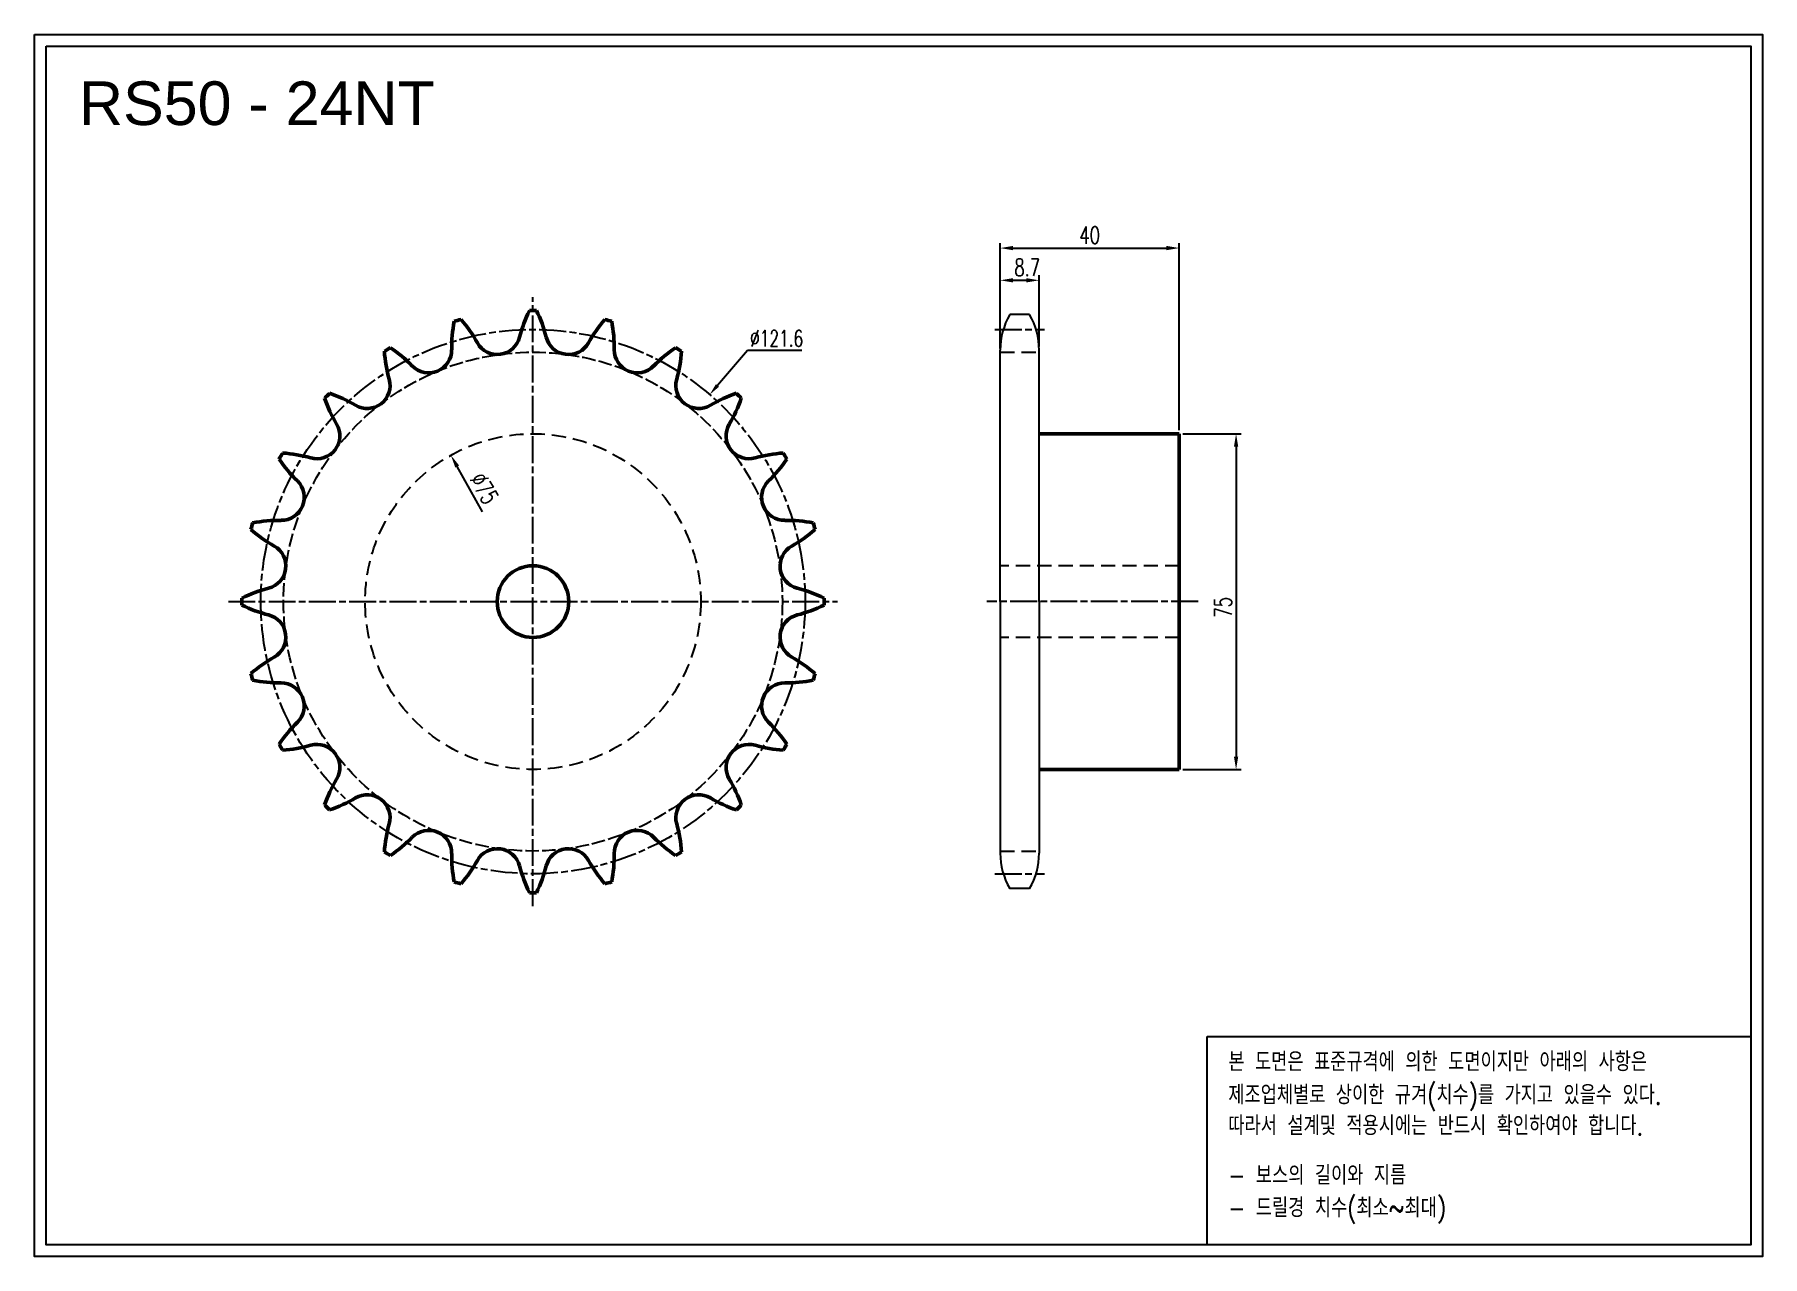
# Model space of a CAD drawing. Header units: millimetres. Extents: x 2137 to 2524, y 549 to 822.
import ezdxf

# ---------------------------------------------------------------- set-up
doc = ezdxf.new("R2010")
doc.units = ezdxf.units.MM
for name, pattern in [('AM_ISO02W050', [7.5, 6, -1.5]), ('AM_ISO02W050x2', [3.75, 3, -0.75]), ('AM_ISO08W050', [18, 12, -1.5, 3, -1.5]), ('AM_ISO08W050x2', [9, 6, -0.75, 1.5, -0.75]), ('HIDDEN', [9.525, 6.35, -3.175])]:
    doc.linetypes.add(name, pattern=pattern)
for name, color, linetype, lineweight in [('1', 7, 'Continuous', 50), ('2', 6, 'AM_ISO02W050', 25), ('22', 30, 'AM_ISO08W050', 25), ('VIS', 7, 'Continuous', 50)]:
    doc.layers.add(name, color=color, linetype=linetype, lineweight=lineweight)
doc.layers.add('HL', color=2, linetype='HIDDEN')
doc.layers.add('S-DIM', color=7, linetype='Continuous')
doc.styles.add('HAN', font='ROMANS.shx', dxfattribs={"width": 0.7, "bigfont": 'whgtxt.shx'})
doc.styles.add('HSG', font='SIMPLEX.shx', dxfattribs={"width": 0.7, "bigfont": 'HSG.shx'})
doc.styles.get("Standard").update_dxf_attribs({"font": 'arial.ttf'})
doc.dimstyles.new('APP4', dxfattribs={"dimscale": 1.6, "dimtxt": 2.4, "dimasz": 1.8, "dimexe": 0.7, "dimexo": 0.5, "dimgap": 0.6, "dimtad": 1, "dimtoh": 1, "dimdec": 1, "dimrnd": 0.01, "dimzin": 9, "dimdsep": 46, "dimtxsty": 'HSG', "dimcen": 0, "dimclrd": 1, "dimclre": 1, "dimclrt": 256, "dimazin": 2, "dimtp": 1, "dimtm": 1, "dimtfac": 0.5, "dimtdec": 1, "dimtofl": 0, "dimtmove": 0, "dimatfit": 3, "dimfxl": 0, "dimtvp": 1, "dimtolj": 2, "dimlwd": -1, "dimlwe": -1, "dimarcsym": 0})
doc.dimstyles.new('APP6', dxfattribs={"dimscale": 1.5, "dimtxt": 2.4, "dimasz": 1.8, "dimexe": 0.7, "dimexo": 0.5, "dimgap": 0.6, "dimtad": 1, "dimtoh": 1, "dimdec": 1, "dimrnd": 0.01, "dimzin": 9, "dimdsep": 46, "dimtxsty": 'HSG', "dimcen": 0, "dimclrd": 1, "dimclre": 1, "dimclrt": 256, "dimazin": 2, "dimtp": 1, "dimtm": 1, "dimtfac": 0.5, "dimtdec": 1, "dimtofl": 0, "dimtmove": 0, "dimatfit": 3, "dimfxl": 0, "dimtvp": 1, "dimtolj": 2, "dimlwd": -1, "dimlwe": -1, "dimarcsym": 0})

# ---------------------------------------------------------------- blocks, each defined once
blk = doc.blocks.new('*D1')
at = {"layer": 'Defpoints', "color": 0, "transparency": 16777216}
for p in [(2288.3, 741.41), (2209.33, 648.91)]:
    blk.add_point(p, dxfattribs=at)
at = {"layer": 'S-DIM', "color": 1, "transparency": 16777216}
for p, q in [((2296.73, 751.27), (2290.06, 743.46)), ((2308.91, 751.27), (2296.73, 751.27))]:
    blk.add_line(p, q, dxfattribs=at)
blk.add_solid([(2289.71, 743.75), (2290.4, 743.17), (2288.3, 741.41)], dxfattribs=at)
at = {"layer": 'S-DIM', "transparency": 16777216, "insert": (2303.27, 753.97), "char_height": 3.6, "attachment_point": 5, "style": 'HSG'}
blk.add_mtext('\\A2;∅121.6', dxfattribs=at)
blk = doc.blocks.new('*D2')
at = {"layer": 'Defpoints', "color": 0, "transparency": 16777216}
for p in [(2230.47, 727.87), (2267.16, 662.45)]:
    blk.add_point(p, dxfattribs=at)
at = {"layer": 'S-DIM', "color": 1, "transparency": 16777216}
blk.add_line((2237.55, 715.25), (2231.88, 725.36), dxfattribs=at)
blk.add_solid([(2232.3, 725.59), (2231.46, 725.12), (2230.47, 727.87)], dxfattribs=at)
at = {"layer": 'S-DIM', "transparency": 16777216, "insert": (2237.93, 720.46), "char_height": 3.84, "attachment_point": 5, "rotation": 299.2851, "style": 'HSG'}
blk.add_mtext('\\A2;∅75', dxfattribs=at)
blk = doc.blocks.new('*D3')
at = {"layer": 'Defpoints', "color": 0, "transparency": 16777216}
for p in [(2361.93, 766.95), (2353.23, 750.89), (2361.93, 751.34)]:
    blk.add_point(p, dxfattribs=at)
at = {"layer": 'S-DIM', "color": 1, "transparency": 16777216}
for p, q in [((2353.23, 751.69), (2353.23, 768.07)), ((2356.11, 766.95), (2359.05, 766.95)), ((2361.93, 752.14), (2361.93, 768.07))]:
    blk.add_line(p, q, dxfattribs=at)
for points in [[(2356.11, 767.43), (2356.11, 766.47), (2353.23, 766.95)], [(2359.05, 767.43), (2359.05, 766.47), (2361.93, 766.95)]]:
    blk.add_solid(points, dxfattribs=at)
at = {"layer": 'S-DIM', "transparency": 16777216, "insert": (2359.27, 769.83), "char_height": 3.84, "attachment_point": 5, "style": 'HSG'}
blk.add_mtext('\\A2;8.7', dxfattribs=at)
blk = doc.blocks.new('*D4')
at = {"layer": 'Defpoints', "color": 0, "transparency": 16777216}
for p in [(2393.23, 774.15), (2353.23, 750.89), (2393.23, 732.66)]:
    blk.add_point(p, dxfattribs=at)
at = {"layer": 'S-DIM', "color": 1, "transparency": 16777216}
for p, q in [((2353.23, 751.69), (2353.23, 775.27)), ((2356.11, 774.15), (2390.35, 774.15)), ((2393.23, 733.46), (2393.23, 775.27))]:
    blk.add_line(p, q, dxfattribs=at)
for points in [[(2356.11, 774.63), (2356.11, 773.67), (2353.23, 774.15)], [(2390.35, 774.63), (2390.35, 773.67), (2393.23, 774.15)]]:
    blk.add_solid(points, dxfattribs=at)
at = {"layer": 'S-DIM', "transparency": 16777216, "insert": (2373.23, 777.03), "char_height": 3.84, "attachment_point": 5, "style": 'HSG'}
blk.add_mtext('\\A2;40', dxfattribs=at)
blk = doc.blocks.new('*D5')
at = {"layer": 'Defpoints', "color": 0, "transparency": 16777216}
for p in [(2393.23, 732.66), (2393.23, 657.66), (2405.93, 657.66)]:
    blk.add_point(p, dxfattribs=at)
at = {"layer": 'S-DIM', "color": 1, "transparency": 16777216}
for p, q in [((2394.03, 732.66), (2407.05, 732.66)), ((2405.93, 729.78), (2405.93, 660.54)), ((2394.03, 657.66), (2407.05, 657.66))]:
    blk.add_line(p, q, dxfattribs=at)
for points in [[(2405.45, 729.78), (2406.41, 729.78), (2405.93, 732.66)], [(2405.45, 660.54), (2406.41, 660.54), (2405.93, 657.66)]]:
    blk.add_solid(points, dxfattribs=at)
at = {"layer": 'S-DIM', "transparency": 16777216, "insert": (2403.05, 693.88), "char_height": 3.84, "attachment_point": 5, "rotation": 90, "style": 'HSG'}
blk.add_mtext('\\A2;75', dxfattribs=at)

msp = doc.modelspace()

# ---------------------------------------------------------------- linework, layer by layer
for p, q in [((2359.8, 759.28), (2355.36, 759.28)), ((2353.23, 695.16), (2353.23, 751.34)), ((2361.93, 695.16), (2361.93, 751.34)), ((2353.23, 695.16), (2353.23, 638.98)), ((2361.93, 695.16), (2361.93, 638.98)), ((2359.8, 631.04), (2355.36, 631.04))]:
    msp.add_line(p, q)
for points in [[(2137.45, 821.85), (2523.55, 821.85), (2523.55, 548.85), (2137.45, 548.85)], [(2140.05, 819.25), (2520.95, 819.25), (2520.95, 551.45), (2140.05, 551.45)]]:
    msp.add_lwpolyline(points, close=True)
at = {"color": 6}
msp.add_lwpolyline([(2399.5, 597.98), (2520.95, 597.98), (2520.95, 551.45), (2399.5, 551.45)], close=True, dxfattribs=at)
for centre, start, end in [((2369.1, 751.34), 150, 180), ((2346.05, 751.34), 0, 30), ((2369.1, 638.98), 180, 210), ((2346.05, 638.98), 330, 0)]:
    msp.add_arc(centre, 15.87, start, end)
at = {"layer": '1'}
for centre, radius, start, end in [((2262.35, 751.79), 31.7, 169.0902, 180.625), ((2248.82, 695.16), 65.05, 104.3129, 105.6871), ((2208.78, 737.44), 31.7, 29.375, 40.9098), ((2276.55, 746.36), 31.7, 154.0902, 165.625), ((2248.82, 695.16), 65.05, 89.3129, 90.6871), ((2221.08, 746.36), 31.7, 14.375, 25.9098), ((2288.85, 737.44), 31.7, 139.0902, 150.625), ((2248.82, 695.16), 65.05, 74.3129, 75.6871), ((2235.28, 751.79), 31.7, 359.375, 10.9098), ((2240.87, 755.5), 5.13, 209.375, 345.625), ((2256.76, 755.5), 5.13, 194.375, 330.625), ((2248.82, 695.16), 65.05, 119.3129, 120.6871), ((2247.23, 753.37), 31.7, 184.0902, 195.625), ((2199.2, 725.63), 31.7, 44.375, 55.9098), ((2225.52, 751.39), 5.13, 224.375, 0.625), ((2272.11, 751.39), 5.13, 179.375, 315.625), ((2298.43, 725.63), 31.7, 124.0902, 135.625), ((2248.82, 695.16), 65.05, 59.3129, 60.6871), ((2250.4, 753.37), 31.7, 344.375, 355.9098), ((2248.82, 695.16), 65.05, 134.3129, 135.6871), ((2193, 711.75), 31.7, 59.375, 70.9098), ((2211.76, 743.45), 5.13, 239.375, 15.625), ((2285.87, 743.45), 5.13, 164.375, 300.625), ((2304.63, 711.75), 31.7, 109.0902, 120.625), ((2248.82, 695.16), 65.05, 44.3129, 45.6871), ((2232.22, 750.97), 31.7, 199.0902, 210.625), ((2265.41, 750.97), 31.7, 329.375, 340.9098), ((2200.53, 732.21), 5.13, 254.375, 30.625), ((2297.1, 732.21), 5.13, 149.375, 285.625), ((2248.82, 695.16), 65.05, 149.3129, 150.6871), ((2218.34, 744.78), 31.7, 214.0902, 225.625), ((2190.61, 696.74), 31.7, 74.375, 85.9098), ((2307.02, 696.74), 31.7, 94.0902, 105.625), ((2279.29, 744.78), 31.7, 314.375, 325.9098), ((2248.82, 695.16), 65.05, 29.3129, 30.6871), ((2192.59, 718.45), 5.13, 269.375, 45.625), ((2305.04, 718.45), 5.13, 134.375, 270.625), ((2248.82, 695.16), 65.05, 164.3129, 165.6871), ((2206.54, 735.2), 31.7, 229.0902, 240.625), ((2192.18, 681.62), 31.7, 89.375, 100.9098), ((2305.45, 681.62), 31.7, 79.0902, 90.625), ((2291.09, 735.2), 31.7, 299.375, 310.9098), ((2248.82, 695.16), 65.05, 14.3129, 15.6871), ((2188.47, 703.1), 5.13, 284.375, 60.625), ((2309.16, 703.1), 5.13, 119.375, 255.625), ((2248.82, 695.16), 65.05, 179.3129, 180.6871), ((2197.62, 667.43), 31.7, 104.375, 115.9098), ((2300.01, 667.43), 31.7, 64.0902, 75.625), ((2248.82, 695.16), 65.05, 359.3129, 0.6871), ((2197.62, 722.89), 31.7, 244.0902, 255.625), ((2188.47, 687.22), 5.13, 299.375, 75.625), ((2309.16, 687.22), 5.13, 104.375, 240.625), ((2300.01, 722.89), 31.7, 284.375, 295.9098), ((2206.54, 655.12), 31.7, 119.375, 130.9098), ((2291.09, 655.12), 31.7, 49.0902, 60.625), ((2248.82, 695.16), 65.05, 194.3129, 195.6871), ((2192.18, 708.7), 31.7, 259.0902, 270.625), ((2192.59, 671.87), 5.13, 314.375, 90.625), ((2305.04, 671.87), 5.13, 89.375, 225.625), ((2305.45, 708.7), 31.7, 269.375, 280.9098), ((2248.82, 695.16), 65.05, 344.3129, 345.6871), ((2218.34, 645.54), 31.7, 134.375, 145.9098), ((2279.29, 645.54), 31.7, 34.0902, 45.625), ((2248.82, 695.16), 65.05, 209.3129, 210.6871), ((2190.61, 693.58), 31.7, 274.0902, 285.625), ((2200.53, 658.11), 5.13, 329.375, 105.625), ((2297.1, 658.11), 5.13, 74.375, 210.625), ((2307.02, 693.58), 31.7, 254.375, 265.9098), ((2248.82, 695.16), 65.05, 329.3129, 330.6871), ((2232.22, 639.35), 31.7, 149.375, 160.9098), ((2265.41, 639.35), 31.7, 19.0902, 30.625), ((2248.82, 695.16), 65.05, 224.3129, 225.6871), ((2193, 678.57), 31.7, 289.0902, 300.625), ((2211.76, 646.87), 5.13, 344.375, 120.625), ((2285.87, 646.87), 5.13, 59.375, 195.625), ((2304.63, 678.57), 31.7, 239.375, 250.9098), ((2248.82, 695.16), 65.05, 314.3129, 315.6871), ((2247.23, 636.96), 31.7, 164.375, 175.9098), ((2250.4, 636.96), 31.7, 4.0902, 15.625), ((2199.2, 664.69), 31.7, 304.0902, 315.625), ((2225.52, 638.93), 5.13, 359.375, 135.625), ((2272.11, 638.93), 5.13, 44.375, 180.625), ((2298.43, 664.69), 31.7, 224.375, 235.9098), ((2248.82, 695.16), 65.05, 239.3129, 240.6871), ((2262.35, 638.53), 31.7, 179.375, 190.9098), ((2208.78, 652.88), 31.7, 319.0902, 330.625), ((2240.87, 634.82), 5.13, 14.375, 150.625), ((2256.76, 634.82), 5.13, 29.375, 165.625), ((2288.85, 652.88), 31.7, 209.375, 220.9098), ((2235.28, 638.53), 31.7, 349.0902, 0.625), ((2248.82, 695.16), 65.05, 299.3129, 300.6871), ((2276.55, 643.96), 31.7, 194.375, 205.9098), ((2221.08, 643.96), 31.7, 334.0902, 345.625), ((2248.82, 695.16), 65.05, 254.3129, 255.6871), ((2248.82, 695.16), 65.05, 269.3129, 270.6871), ((2248.82, 695.16), 65.05, 284.3129, 285.6871)]:
    msp.add_arc(centre, radius, start, end, dxfattribs=at)
at = {"layer": '2', "linetype": 'AM_ISO02W050x2'}
msp.add_circle((2248.82, 695.16), 55.73, dxfattribs=at)
at = {"layer": '22', "linetype": 'AM_ISO08W050x2'}
for p, q in [((2248.82, 627.11), (2248.82, 763.21)), ((2352.05, 755.97), (2363.11, 755.97)), ((2180.76, 695.16), (2316.87, 695.16)), ((2397.45, 695.16), (2350.2, 695.16)), ((2352.05, 634.35), (2363.11, 634.35))]:
    msp.add_line(p, q, dxfattribs=at)
msp.add_circle((2248.82, 695.16), 60.81, dxfattribs=at)
at = {"layer": 'HL', "ltscale": 0.5}
for p, q in [((2353.23, 750.89), (2361.93, 750.89)), ((2393.23, 703.16), (2353.23, 703.16)), ((2393.23, 687.16), (2353.23, 687.16)), ((2353.23, 639.43), (2361.93, 639.43))]:
    msp.add_line(p, q, dxfattribs=at)
msp.add_circle((2248.82, 695.16), 37.5, dxfattribs=at)
at = {"layer": 'VIS'}
for p, q in [((2393.23, 732.66), (2361.93, 732.66)), ((2393.23, 732.66), (2393.23, 657.66)), ((2393.23, 657.66), (2361.93, 657.66))]:
    msp.add_line(p, q, dxfattribs=at)
msp.add_circle((2248.82, 695.16), 8, dxfattribs=at)

# ---------------------------------------------------------------- texts
msp.add_text('RS50 - 24NT', height=9.75).set_placement((2147.39, 801.64))
at = {"color": 6, "style": 'HAN', "width": 0.8}
for s, p in [('본 도면은 표준규격에 의한 도면이지만 아래의 사항은', (2404.2, 590.22)), ('제조업체별로 상이한 규겨(치수)를 가지고 있을수 있다.', (2404.2, 582.82)), ('따라서 설계및 적용시에는 반드시 확인하여야 합니다.', (2404.2, 575.95)), ('- 보스의 길이와 지름', (2404.2, 564.88)), ('- 드릴경 치수(최소~최대)', (2404.2, 557.61))]:
    msp.add_text(s, height=4.27, dxfattribs=at).set_placement(p)

# ---------------------------------------------------------------- dimensions: what is measured, and where the dimension line sits
at = {"layer": 'S-DIM', "color": 3}
dim = msp.add_linear_dim(base=(2393.23, 774.15), p1=(2353.23, 750.89), p2=(2393.23, 732.66), dimstyle='APP4', dxfattribs=at)
dim.commit()
dim.dimension.update_dxf_attribs({"geometry": '*D4', "text_midpoint": (2373.23, 777.03)})
dim = msp.add_linear_dim(base=(2361.93, 766.95), p1=(2353.23, 750.89), p2=(2361.93, 751.34), dimstyle='APP4', dxfattribs=at)
dim.commit()
dim.dimension.update_dxf_attribs({"geometry": '*D3', "text_midpoint": (2359.27, 766.95), "dimtype": 128})
for p1, p2, dimstyle, picture, middle in [((2209.33, 648.91), (2288.3, 741.41), 'APP6', '*D1', (2303.27, 751.27)), ((2267.16, 662.45), (2230.47, 727.87), 'APP4', '*D2', (2235.42, 719.05))]:
    dim = msp.add_diameter_dim_2p(p1=p1, p2=p2, dimstyle=dimstyle, dxfattribs=at)
    dim.commit()
    dim.dimension.update_dxf_attribs({"geometry": picture, "text_midpoint": middle, "dimtype": 131})
dim = msp.add_linear_dim(base=(2405.93, 657.66), p1=(2393.23, 732.66), p2=(2393.23, 657.66), angle=90, dimstyle='APP4', dxfattribs=at)
dim.commit()
dim.dimension.update_dxf_attribs({"geometry": '*D5', "text_midpoint": (2405.93, 693.88), "dimtype": 128})

doc.saveas('drawing.dxf')
